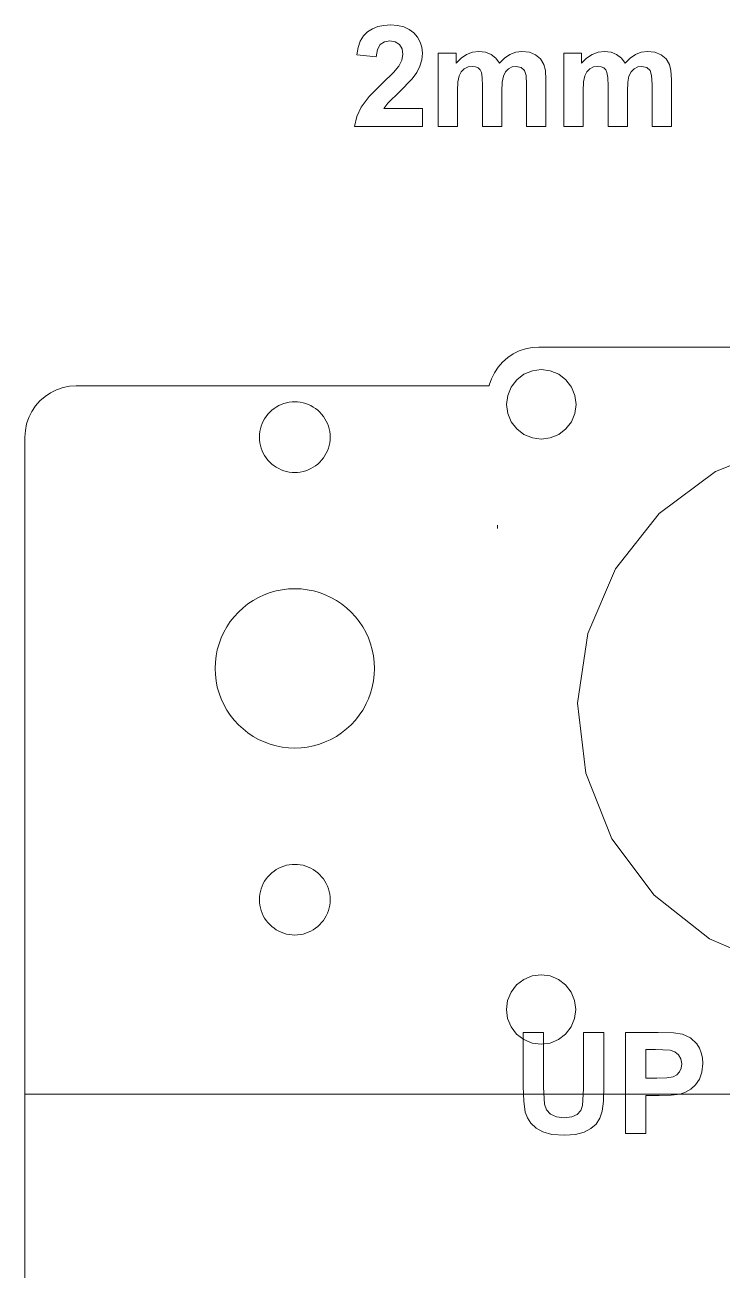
# Model space of a CAD drawing. Header units: millimetres. Extents: x 5 to 3562, y -58 to 420.
# Drawn here: x 1480.4 to 1534.7, y 297.1 to 394 of the extents above; entities that cross this region are included whole.
import ezdxf

# ---------------------------------------------------------------- set-up
doc = ezdxf.new("R2010")
doc.units = ezdxf.units.MM
for name, color, linetype, lineweight, true_color in [('2mm mild steel#1', 7, 'BYLAYER', 5, 0xffffff), ('Layer0', 7, 'BYLAYER', 5, 0xffffff), ('UP 90deg', 7, 'BYLAYER', 5, 0xffffff)]:
    doc.layers.add(name, color=color, linetype=linetype, lineweight=lineweight, true_color=true_color)

msp = doc.modelspace()

# ---------------------------------------------------------------- linework, layer by layer
at = {"layer": '2mm mild steel#1'}
for p, q in [((1507.087, 393.463), (1507.464, 393.7)), ((1507.464, 393.7), (1507.884, 393.869)), ((1507.884, 393.869), (1508.349, 393.971)), ((1508.349, 393.971), (1508.858, 394.005)), ((1508.858, 394.005), (1509.409, 393.966)), ((1509.409, 393.966), (1509.898, 393.848)), ((1509.898, 393.848), (1510.324, 393.652)), ((1510.324, 393.652), (1510.688, 393.377)), ((1506.348, 392.255), (1506.523, 392.745)), ((1506.523, 392.745), (1506.769, 393.148)), ((1506.769, 393.148), (1507.087, 393.463)), ((1508.397, 392.684), (1508.069, 392.47)), ((1508.82, 392.755), (1508.397, 392.684)), ((1509.246, 392.687), (1508.82, 392.755)), ((1509.569, 392.484), (1509.246, 392.687)), ((1510.688, 393.377), (1510.979, 393.044)), ((1510.979, 393.044), (1511.187, 392.673)), ((1511.187, 392.673), (1511.311, 392.263)), ((1506.245, 391.676), (1506.348, 392.255)), ((1507.747, 391.526), (1506.245, 391.676)), ((1507.849, 392.092), (1507.747, 391.526)), ((1508.069, 392.47), (1507.849, 392.092)), ((1509.772, 392.154), (1509.569, 392.484)), ((1509.762, 391.25), (1509.84, 391.708)), ((1509.84, 391.708), (1509.772, 392.154)), ((1511.353, 391.816), (1511.305, 391.297)), ((1511.311, 392.263), (1511.353, 391.816)), ((1512.582, 391.805), (1513.971, 391.805)), ((1512.582, 386.107), (1512.582, 391.805)), ((1513.971, 391.805), (1513.971, 391.027)), ((1514.362, 391.424), (1514.788, 391.707)), ((1514.788, 391.707), (1515.25, 391.877)), ((1515.25, 391.877), (1515.747, 391.934)), ((1515.747, 391.934), (1516.258, 391.877)), ((1516.258, 391.877), (1516.697, 391.708)), ((1516.697, 391.708), (1517.063, 391.425)), ((1517.747, 391.425), (1518.167, 391.708)), ((1518.167, 391.708), (1518.617, 391.877)), ((1518.617, 391.877), (1519.095, 391.934)), ((1519.095, 391.934), (1519.675, 391.87)), ((1519.675, 391.87), (1520.158, 391.679)), ((1520.158, 391.679), (1520.537, 391.364)), ((1522.352, 391.805), (1523.742, 391.805)), ((1522.352, 386.107), (1522.352, 391.805)), ((1523.742, 391.805), (1523.742, 391.027)), ((1524.133, 391.424), (1524.559, 391.707)), ((1524.559, 391.707), (1525.021, 391.877)), ((1525.021, 391.877), (1525.518, 391.934)), ((1525.518, 391.934), (1526.029, 391.877)), ((1526.029, 391.877), (1526.468, 391.708)), ((1526.468, 391.708), (1526.834, 391.425)), ((1527.518, 391.425), (1527.938, 391.708)), ((1527.938, 391.708), (1528.387, 391.877)), ((1528.387, 391.877), (1528.866, 391.934)), ((1528.866, 391.934), (1529.445, 391.87)), ((1529.445, 391.87), (1529.928, 391.679)), ((1529.928, 391.679), (1530.308, 391.364)), ((1509.101, 390.295), (1509.529, 390.786)), ((1509.529, 390.786), (1509.762, 391.25)), ((1511.162, 390.804), (1510.916, 390.313)), ((1511.305, 391.297), (1511.162, 390.804)), ((1513.971, 391.027), (1514.362, 391.424)), ((1514.61, 390.592), (1514.37, 390.363)), ((1514.906, 390.733), (1514.61, 390.592)), ((1515.238, 390.78), (1514.906, 390.733)), ((1515.497, 390.751), (1515.238, 390.78)), ((1515.696, 390.662), (1515.497, 390.751)), ((1515.843, 390.513), (1515.696, 390.662)), ((1517.063, 391.425), (1517.357, 391.027)), ((1517.357, 391.027), (1517.747, 391.425)), ((1518.06, 390.587), (1517.82, 390.349)), ((1518.348, 390.732), (1518.06, 390.587)), ((1518.655, 390.78), (1518.348, 390.732)), ((1519.034, 390.7), (1518.655, 390.78)), ((1519.299, 390.458), (1519.034, 390.7)), ((1520.537, 391.364), (1520.807, 390.93)), ((1520.807, 390.93), (1520.924, 390.453)), ((1523.742, 391.027), (1524.133, 391.424)), ((1524.38, 390.592), (1524.141, 390.363)), ((1524.677, 390.733), (1524.38, 390.592)), ((1525.008, 390.78), (1524.677, 390.733)), ((1525.268, 390.751), (1525.008, 390.78)), ((1525.467, 390.662), (1525.268, 390.751)), ((1525.614, 390.513), (1525.467, 390.662)), ((1526.834, 391.425), (1527.128, 391.027)), ((1527.128, 391.027), (1527.518, 391.425)), ((1527.83, 390.587), (1527.59, 390.349)), ((1528.119, 390.732), (1527.83, 390.587)), ((1528.426, 390.78), (1528.119, 390.732)), ((1528.804, 390.7), (1528.426, 390.78)), ((1529.07, 390.458), (1528.804, 390.7)), ((1530.308, 391.364), (1530.578, 390.93)), ((1530.578, 390.93), (1530.694, 390.453)), ((1508.278, 389.498), (1509.101, 390.295)), ((1510.559, 389.798), (1509.572, 388.795)), ((1510.916, 390.313), (1510.559, 389.798)), ((1514.21, 390.051), (1514.12, 389.58)), ((1514.37, 390.363), (1514.21, 390.051)), ((1515.946, 390.303), (1515.843, 390.513)), ((1516.006, 389.914), (1515.946, 390.303)), ((1516.026, 389.23), (1516.006, 389.914)), ((1517.657, 390.021), (1517.565, 389.54)), ((1517.82, 390.349), (1517.657, 390.021)), ((1519.416, 390.061), (1519.299, 390.458)), ((1519.455, 389.364), (1519.416, 390.061)), ((1520.924, 390.453), (1520.963, 389.75)), ((1520.963, 389.75), (1520.963, 386.107)), ((1523.981, 390.051), (1523.89, 389.58)), ((1524.141, 390.363), (1523.981, 390.051)), ((1525.716, 390.303), (1525.614, 390.513)), ((1525.777, 389.914), (1525.716, 390.303)), ((1525.797, 389.23), (1525.777, 389.914)), ((1527.428, 390.021), (1527.335, 389.54)), ((1527.59, 390.349), (1527.428, 390.021)), ((1529.187, 390.061), (1529.07, 390.458)), ((1529.225, 389.364), (1529.187, 390.061)), ((1530.694, 390.453), (1530.733, 389.75)), ((1530.733, 389.75), (1530.733, 386.107)), ((1507.221, 388.439), (1508.278, 389.498)), ((1509.572, 388.795), (1508.667, 387.926)), ((1514.12, 389.58), (1514.089, 388.875)), ((1514.089, 388.875), (1514.089, 386.107)), ((1516.026, 386.107), (1516.026, 389.23)), ((1517.565, 389.54), (1517.534, 388.843)), ((1517.534, 388.843), (1517.534, 386.107)), ((1519.455, 386.107), (1519.455, 389.364)), ((1523.89, 389.58), (1523.86, 388.875)), ((1523.86, 388.875), (1523.86, 386.107)), ((1525.797, 386.107), (1525.797, 389.23)), ((1527.335, 389.54), (1527.305, 388.843)), ((1527.305, 388.843), (1527.305, 386.107)), ((1529.225, 386.107), (1529.225, 389.364)), ((1506.583, 387.612), (1507.221, 388.439)), ((1508.667, 387.926), (1508.359, 387.507)), ((1506.068, 386.107), (1506.24, 386.88)), ((1506.24, 386.88), (1506.583, 387.612)), ((1508.359, 387.507), (1511.353, 387.507)), ((1511.353, 387.507), (1511.353, 386.107)), ((1511.353, 386.107), (1506.068, 386.107)), ((1514.089, 386.107), (1512.582, 386.107)), ((1517.534, 386.107), (1516.026, 386.107)), ((1520.963, 386.107), (1519.455, 386.107)), ((1523.86, 386.107), (1522.352, 386.107)), ((1527.305, 386.107), (1525.797, 386.107)), ((1530.733, 386.107), (1529.225, 386.107))]:
    msp.add_line(p, q, dxfattribs=at)
at = {"layer": 'Layer0'}
for p, q in [((1518.423, 368.397), (1517.988, 368.106)), ((1518.892, 368.628), (1518.423, 368.397)), ((1519.388, 368.797), (1518.892, 368.628)), ((1519.901, 368.899), (1519.388, 368.797)), ((1520.423, 368.933), (1519.901, 368.899)), ((1520.423, 368.933), (1568.423, 368.933)), ((1517.25, 367.368), (1516.959, 366.933)), ((1517.595, 367.761), (1517.25, 367.368)), ((1517.988, 368.106), (1517.595, 367.761)), ((1516.728, 366.464), (1516.559, 365.968)), ((1516.959, 366.933), (1516.728, 366.464)), ((1518.338, 365.912), (1518.697, 366.38)), ((1518.697, 366.38), (1519.256, 366.809)), ((1519.256, 366.809), (1519.907, 367.079)), ((1519.907, 367.079), (1520.606, 367.171)), ((1520.606, 367.171), (1521.305, 367.079)), ((1521.305, 367.079), (1521.956, 366.809)), ((1521.956, 366.809), (1522.515, 366.38)), ((1522.515, 366.38), (1522.874, 365.912)), ((1482.892, 365.608), (1482.423, 365.376)), ((1483.388, 365.776), (1482.892, 365.608)), ((1483.901, 365.878), (1483.388, 365.776)), ((1484.423, 365.912), (1483.901, 365.878)), ((1504.875, 365.912), (1484.423, 365.912)), ((1506.423, 365.912), (1504.875, 365.912)), ((1516.548, 365.912), (1506.423, 365.912)), ((1516.559, 365.968), (1516.548, 365.912)), ((1517.998, 365.169), (1518.268, 365.821)), ((1518.268, 365.821), (1518.338, 365.912)), ((1522.874, 365.912), (1522.944, 365.821)), ((1522.944, 365.821), (1523.214, 365.169)), ((1481.595, 364.74), (1481.25, 364.347)), ((1481.988, 365.085), (1481.595, 364.74)), ((1482.423, 365.376), (1481.988, 365.085)), ((1500.371, 364.459), (1500.175, 364.369)), ((1500.573, 364.534), (1500.371, 364.459)), ((1500.781, 364.593), (1500.573, 364.534)), ((1500.993, 364.635), (1500.781, 364.593)), ((1501.207, 364.66), (1500.993, 364.635)), ((1501.423, 364.669), (1501.207, 364.66)), ((1501.639, 364.66), (1501.423, 364.669)), ((1501.853, 364.635), (1501.639, 364.66)), ((1502.065, 364.593), (1501.853, 364.635)), ((1502.273, 364.534), (1502.065, 364.593)), ((1502.476, 364.459), (1502.273, 364.534)), ((1502.672, 364.369), (1502.476, 364.459)), ((1517.906, 364.471), (1517.998, 365.169)), ((1517.998, 363.772), (1517.906, 364.471)), ((1523.214, 365.169), (1523.306, 364.471)), ((1523.306, 364.471), (1523.214, 363.772)), ((1480.728, 363.443), (1480.559, 362.947)), ((1480.959, 363.912), (1480.728, 363.443)), ((1481.25, 364.347), (1480.959, 363.912)), ((1499.198, 363.535), (1499.078, 363.356)), ((1499.332, 363.705), (1499.198, 363.535)), ((1499.479, 363.863), (1499.332, 363.705)), ((1499.637, 364.01), (1499.479, 363.863)), ((1499.807, 364.143), (1499.637, 364.01)), ((1499.986, 364.263), (1499.807, 364.143)), ((1500.175, 364.369), (1499.986, 364.263)), ((1502.86, 364.263), (1502.672, 364.369)), ((1503.04, 364.143), (1502.86, 364.263)), ((1503.209, 364.01), (1503.04, 364.143)), ((1503.368, 363.863), (1503.209, 364.01)), ((1503.514, 363.705), (1503.368, 363.863)), ((1503.648, 363.535), (1503.514, 363.705)), ((1503.768, 363.356), (1503.648, 363.535)), ((1518.268, 363.121), (1517.998, 363.772)), ((1523.214, 363.772), (1522.944, 363.121)), ((1480.559, 362.947), (1480.457, 362.434)), ((1498.749, 362.561), (1498.707, 362.349)), ((1498.808, 362.768), (1498.749, 362.561)), ((1498.882, 362.971), (1498.808, 362.768)), ((1498.973, 363.167), (1498.882, 362.971)), ((1499.078, 363.356), (1498.973, 363.167)), ((1503.873, 363.167), (1503.768, 363.356)), ((1503.964, 362.971), (1503.873, 363.167)), ((1504.039, 362.768), (1503.964, 362.971)), ((1504.097, 362.561), (1504.039, 362.768)), ((1504.139, 362.349), (1504.097, 362.561)), ((1518.697, 362.561), (1518.268, 363.121)), ((1519.256, 362.132), (1518.697, 362.561)), ((1522.515, 362.561), (1521.956, 362.132)), ((1522.944, 363.121), (1522.515, 362.561)), ((1480.457, 362.434), (1480.423, 361.912)), ((1480.423, 310.791), (1480.423, 361.912)), ((1498.682, 362.134), (1498.673, 361.919)), ((1498.673, 361.919), (1498.682, 361.703)), ((1498.707, 362.349), (1498.682, 362.134)), ((1498.682, 361.703), (1498.707, 361.488)), ((1504.165, 362.134), (1504.139, 362.349)), ((1504.139, 361.488), (1504.165, 361.703)), ((1504.173, 361.919), (1504.165, 362.134)), ((1504.165, 361.703), (1504.173, 361.919)), ((1519.907, 361.863), (1519.256, 362.132)), ((1520.606, 361.771), (1519.907, 361.863)), ((1521.305, 361.863), (1520.606, 361.771)), ((1521.956, 362.132), (1521.305, 361.863)), ((1498.707, 361.488), (1498.749, 361.277)), ((1498.749, 361.277), (1498.808, 361.069)), ((1498.808, 361.069), (1498.882, 360.866)), ((1498.882, 360.866), (1498.973, 360.67)), ((1498.973, 360.67), (1499.078, 360.482)), ((1503.768, 360.482), (1503.873, 360.67)), ((1503.873, 360.67), (1503.964, 360.866)), ((1503.964, 360.866), (1504.039, 361.069)), ((1504.039, 361.069), (1504.097, 361.277)), ((1504.097, 361.277), (1504.139, 361.488)), ((1534.168, 359.245), (1539.261, 361.274)), ((1499.078, 360.482), (1499.198, 360.302)), ((1499.198, 360.302), (1499.332, 360.133)), ((1499.332, 360.133), (1499.479, 359.974)), ((1499.479, 359.974), (1499.637, 359.828)), ((1499.637, 359.828), (1499.807, 359.694)), ((1499.807, 359.694), (1499.986, 359.574)), ((1499.986, 359.574), (1500.175, 359.468)), ((1502.672, 359.468), (1502.86, 359.574)), ((1502.86, 359.574), (1503.04, 359.694)), ((1503.04, 359.694), (1503.209, 359.828)), ((1503.209, 359.828), (1503.368, 359.974)), ((1503.368, 359.974), (1503.514, 360.133)), ((1503.514, 360.133), (1503.648, 360.302)), ((1503.648, 360.302), (1503.768, 360.482)), ((1500.175, 359.468), (1500.371, 359.378)), ((1500.371, 359.378), (1500.573, 359.303)), ((1500.573, 359.303), (1500.781, 359.245)), ((1500.781, 359.245), (1500.993, 359.203)), ((1500.993, 359.203), (1501.207, 359.177)), ((1501.207, 359.177), (1501.423, 359.169)), ((1501.423, 359.169), (1501.639, 359.177)), ((1501.639, 359.177), (1501.853, 359.203)), ((1501.853, 359.203), (1502.065, 359.245)), ((1502.065, 359.245), (1502.273, 359.303)), ((1502.273, 359.303), (1502.476, 359.378)), ((1502.476, 359.378), (1502.672, 359.468)), ((1529.775, 355.966), (1534.168, 359.245)), ((1526.379, 351.662), (1529.775, 355.966)), ((1517.198, 354.804), (1517.198, 355.076)), ((1524.214, 346.626), (1526.379, 351.662)), ((1499.976, 349.947), (1499.507, 349.815)), ((1500.453, 350.042), (1499.976, 349.947)), ((1500.937, 350.1), (1500.453, 350.042)), ((1501.423, 350.119), (1500.937, 350.1)), ((1501.91, 350.1), (1501.423, 350.119)), ((1502.393, 350.042), (1501.91, 350.1)), ((1502.871, 349.947), (1502.393, 350.042)), ((1503.339, 349.815), (1502.871, 349.947)), ((1497.779, 348.935), (1497.397, 348.633)), ((1498.184, 349.205), (1497.779, 348.935)), ((1498.608, 349.443), (1498.184, 349.205)), ((1499.051, 349.647), (1498.608, 349.443)), ((1499.507, 349.815), (1499.051, 349.647)), ((1503.796, 349.647), (1503.339, 349.815)), ((1504.238, 349.443), (1503.796, 349.647)), ((1504.663, 349.205), (1504.238, 349.443)), ((1505.067, 348.935), (1504.663, 349.205)), ((1505.45, 348.633), (1505.067, 348.935)), ((1496.709, 347.945), (1496.407, 347.563)), ((1497.039, 348.303), (1496.709, 347.945)), ((1497.397, 348.633), (1497.039, 348.303)), ((1505.807, 348.303), (1505.45, 348.633)), ((1506.138, 347.945), (1505.807, 348.303)), ((1506.439, 347.563), (1506.138, 347.945)), ((1496.137, 347.158), (1495.899, 346.733)), ((1496.407, 347.563), (1496.137, 347.158)), ((1506.71, 347.158), (1506.439, 347.563)), ((1506.947, 346.733), (1506.71, 347.158)), ((1495.695, 346.291), (1495.527, 345.835)), ((1495.899, 346.733), (1495.695, 346.291)), ((1507.151, 346.291), (1506.947, 346.733)), ((1507.32, 345.835), (1507.151, 346.291)), ((1523.425, 341.201), (1524.214, 346.626)), ((1495.394, 345.366), (1495.299, 344.889)), ((1495.527, 345.835), (1495.394, 345.366)), ((1507.452, 345.366), (1507.32, 345.835)), ((1507.547, 344.889), (1507.452, 345.366)), ((1495.242, 344.405), (1495.223, 343.919)), ((1495.299, 344.889), (1495.242, 344.405)), ((1507.604, 344.405), (1507.547, 344.889)), ((1507.623, 343.919), (1507.604, 344.405)), ((1495.223, 343.919), (1495.242, 343.432)), ((1495.242, 343.432), (1495.299, 342.949)), ((1507.547, 342.949), (1507.604, 343.432)), ((1507.604, 343.432), (1507.623, 343.919)), ((1495.299, 342.949), (1495.394, 342.471)), ((1495.394, 342.471), (1495.527, 342.003)), ((1507.32, 342.003), (1507.452, 342.471)), ((1507.452, 342.471), (1507.547, 342.949)), ((1495.527, 342.003), (1495.695, 341.546)), ((1495.695, 341.546), (1495.899, 341.104)), ((1506.947, 341.104), (1506.989, 341.194)), ((1506.989, 341.194), (1507.151, 341.546)), ((1507.151, 341.546), (1507.32, 342.003)), ((1524.068, 335.756), (1523.425, 341.201)), ((1495.899, 341.104), (1496.137, 340.679)), ((1496.137, 340.679), (1496.407, 340.274)), ((1496.407, 340.274), (1496.709, 339.892)), ((1506.138, 339.892), (1506.439, 340.274)), ((1506.439, 340.274), (1506.71, 340.679)), ((1506.71, 340.679), (1506.947, 341.104)), ((1496.709, 339.892), (1497.039, 339.535)), ((1497.039, 339.535), (1497.397, 339.204)), ((1505.45, 339.204), (1505.807, 339.535)), ((1505.807, 339.535), (1506.138, 339.892)), ((1497.397, 339.204), (1497.779, 338.903)), ((1497.779, 338.903), (1498.184, 338.632)), ((1498.184, 338.632), (1498.608, 338.394)), ((1498.608, 338.394), (1499.051, 338.191)), ((1503.796, 338.191), (1504.175, 338.366)), ((1504.175, 338.366), (1504.238, 338.394)), ((1504.238, 338.394), (1504.663, 338.632)), ((1504.663, 338.632), (1505.067, 338.903)), ((1505.067, 338.903), (1505.45, 339.204)), ((1499.051, 338.191), (1499.507, 338.022)), ((1499.507, 338.022), (1499.976, 337.89)), ((1499.976, 337.89), (1500.453, 337.795)), ((1500.453, 337.795), (1500.937, 337.738)), ((1500.937, 337.738), (1501.423, 337.719)), ((1501.423, 337.719), (1501.91, 337.738)), ((1501.91, 337.738), (1502.393, 337.795)), ((1502.393, 337.795), (1502.871, 337.89)), ((1502.871, 337.89), (1503.339, 338.022)), ((1503.339, 338.022), (1503.796, 338.191)), ((1526.097, 330.664), (1524.068, 335.756)), ((1529.376, 326.27), (1526.097, 330.664)), ((1500.781, 328.593), (1500.573, 328.534)), ((1500.993, 328.635), (1500.781, 328.593)), ((1501.207, 328.66), (1500.993, 328.635)), ((1501.423, 328.669), (1501.207, 328.66)), ((1501.639, 328.66), (1501.423, 328.669)), ((1501.853, 328.635), (1501.639, 328.66)), ((1502.065, 328.593), (1501.853, 328.635)), ((1502.273, 328.534), (1502.065, 328.593)), ((1499.332, 327.705), (1499.198, 327.535)), ((1499.479, 327.863), (1499.332, 327.705)), ((1499.637, 328.01), (1499.479, 327.863)), ((1499.807, 328.143), (1499.637, 328.01)), ((1499.986, 328.263), (1499.807, 328.143)), ((1500.175, 328.369), (1499.986, 328.263)), ((1500.371, 328.459), (1500.175, 328.369)), ((1500.573, 328.534), (1500.371, 328.459)), ((1502.476, 328.459), (1502.273, 328.534)), ((1502.672, 328.369), (1502.476, 328.459)), ((1502.86, 328.263), (1502.672, 328.369)), ((1503.04, 328.143), (1502.86, 328.263)), ((1503.209, 328.01), (1503.04, 328.143)), ((1503.368, 327.863), (1503.209, 328.01)), ((1503.514, 327.705), (1503.368, 327.863)), ((1503.648, 327.535), (1503.514, 327.705)), ((1498.808, 326.768), (1498.749, 326.561)), ((1498.882, 326.971), (1498.808, 326.768)), ((1498.973, 327.167), (1498.882, 326.971)), ((1499.078, 327.356), (1498.973, 327.167)), ((1499.198, 327.535), (1499.078, 327.356)), ((1503.768, 327.356), (1503.648, 327.535)), ((1503.873, 327.167), (1503.768, 327.356)), ((1503.964, 326.971), (1503.873, 327.167)), ((1504.039, 326.768), (1503.964, 326.971)), ((1504.097, 326.561), (1504.039, 326.768)), ((1498.682, 326.134), (1498.673, 325.919)), ((1498.673, 325.919), (1498.682, 325.703)), ((1498.707, 326.349), (1498.682, 326.134)), ((1498.682, 325.703), (1498.707, 325.488)), ((1498.749, 326.561), (1498.707, 326.349)), ((1504.139, 326.349), (1504.097, 326.561)), ((1504.165, 326.134), (1504.139, 326.349)), ((1504.139, 325.488), (1504.165, 325.703)), ((1504.173, 325.919), (1504.165, 326.134)), ((1504.165, 325.703), (1504.173, 325.919)), ((1533.68, 322.875), (1529.376, 326.27)), ((1498.707, 325.488), (1498.749, 325.277)), ((1498.749, 325.277), (1498.808, 325.069)), ((1498.808, 325.069), (1498.882, 324.866)), ((1498.882, 324.866), (1498.973, 324.67)), ((1503.873, 324.67), (1503.964, 324.866)), ((1503.964, 324.866), (1504.039, 325.069)), ((1504.039, 325.069), (1504.097, 325.277)), ((1504.097, 325.277), (1504.139, 325.488)), ((1498.973, 324.67), (1499.078, 324.482)), ((1499.078, 324.482), (1499.198, 324.302)), ((1499.198, 324.302), (1499.332, 324.133)), ((1499.332, 324.133), (1499.479, 323.974)), ((1499.479, 323.974), (1499.637, 323.828)), ((1499.637, 323.828), (1499.807, 323.694)), ((1503.04, 323.694), (1503.209, 323.828)), ((1503.209, 323.828), (1503.368, 323.974)), ((1503.368, 323.974), (1503.514, 324.133)), ((1503.514, 324.133), (1503.648, 324.302)), ((1503.648, 324.302), (1503.768, 324.482)), ((1503.768, 324.482), (1503.873, 324.67)), ((1499.807, 323.694), (1499.986, 323.574)), ((1499.986, 323.574), (1500.175, 323.468)), ((1500.175, 323.468), (1500.371, 323.378)), ((1500.371, 323.378), (1500.573, 323.303)), ((1500.573, 323.303), (1500.781, 323.245)), ((1500.781, 323.245), (1500.993, 323.203)), ((1500.993, 323.203), (1501.207, 323.177)), ((1501.207, 323.177), (1501.423, 323.169)), ((1501.423, 323.169), (1501.639, 323.177)), ((1501.639, 323.177), (1501.853, 323.203)), ((1501.853, 323.203), (1502.065, 323.245)), ((1502.065, 323.245), (1502.273, 323.303)), ((1502.273, 323.303), (1502.476, 323.378)), ((1502.476, 323.378), (1502.672, 323.468)), ((1502.672, 323.468), (1502.86, 323.574)), ((1502.86, 323.574), (1503.04, 323.694)), ((1538.716, 320.709), (1533.68, 322.875)), ((1519.241, 319.709), (1519.892, 319.979)), ((1519.892, 319.979), (1520.591, 320.071)), ((1520.591, 320.071), (1521.29, 319.979)), ((1521.29, 319.979), (1521.941, 319.709)), ((1518.253, 318.721), (1518.682, 319.28)), ((1518.682, 319.28), (1519.241, 319.709)), ((1521.941, 319.709), (1522.5, 319.28)), ((1522.5, 319.28), (1522.93, 318.721)), ((1517.891, 317.371), (1517.983, 318.069)), ((1517.983, 318.069), (1518.253, 318.721)), ((1522.93, 318.721), (1523.199, 318.069)), ((1523.199, 318.069), (1523.291, 317.371)), ((1517.983, 316.672), (1517.891, 317.371)), ((1523.291, 317.371), (1523.199, 316.672)), ((1518.253, 316.021), (1517.983, 316.672)), ((1518.682, 315.461), (1518.253, 316.021)), ((1522.93, 316.021), (1522.5, 315.461)), ((1523.199, 316.672), (1522.93, 316.021)), ((1519.241, 315.032), (1518.682, 315.461)), ((1519.892, 314.763), (1519.241, 315.032)), ((1521.941, 315.032), (1521.29, 314.763)), ((1522.5, 315.461), (1521.941, 315.032)), ((1520.591, 314.671), (1519.892, 314.763)), ((1521.29, 314.763), (1520.591, 314.671)), ((1480.423, 149.933), (1480.423, 310.791))]:
    msp.add_line(p, q, dxfattribs=at)
at = {"layer": 'Layer0', "color": 2, "true_color": 0xffff00}
msp.add_line((1480.423, 310.791), (1605.448, 310.791), dxfattribs=at)
at = {"layer": 'UP 90deg'}
for p, q in [((1519.198, 315.577), (1520.786, 315.577)), ((1519.198, 311.382), (1519.198, 315.577)), ((1520.786, 315.577), (1520.786, 311.317)), ((1523.882, 311.226), (1523.882, 315.577)), ((1523.882, 315.577), (1525.47, 315.577)), ((1525.47, 315.577), (1525.47, 311.446)), ((1527.144, 307.712), (1527.144, 315.577)), ((1527.144, 315.577), (1529.693, 315.577)), ((1529.693, 315.577), (1530.889, 315.548)), ((1530.889, 315.548), (1531.582, 315.459)), ((1531.582, 315.459), (1532.203, 315.178)), ((1532.203, 315.178), (1532.714, 314.689)), ((1528.733, 314.247), (1528.733, 312.015)), ((1529.5, 314.247), (1528.733, 314.247)), ((1530.643, 314.193), (1529.5, 314.247)), ((1530.995, 314.071), (1530.643, 314.193)), ((1531.281, 313.844), (1530.995, 314.071)), ((1532.714, 314.689), (1532.913, 314.371)), ((1532.913, 314.371), (1533.056, 314.01)), ((1531.47, 313.528), (1531.281, 313.844)), ((1531.533, 313.136), (1531.47, 313.528)), ((1531.488, 312.809), (1531.533, 313.136)), ((1533.056, 314.01), (1533.141, 313.605)), ((1533.17, 313.158), (1533.104, 312.491)), ((1533.141, 313.605), (1533.17, 313.158)), ((1530.385, 312.046), (1530.857, 312.138)), ((1530.857, 312.138), (1531.14, 312.296)), ((1531.14, 312.296), (1531.354, 312.524)), ((1531.354, 312.524), (1531.488, 312.809)), ((1533.104, 312.491), (1532.907, 311.94)), ((1519.237, 310.223), (1519.198, 311.382)), ((1520.786, 311.317), (1520.845, 310.003)), ((1523.812, 309.89), (1523.882, 311.226)), ((1525.47, 311.446), (1525.438, 310.237)), ((1528.733, 312.015), (1529.602, 312.015)), ((1529.602, 312.015), (1530.385, 312.046)), ((1532.239, 311.164), (1531.83, 310.93)), ((1532.608, 311.499), (1532.239, 311.164)), ((1532.907, 311.94), (1532.608, 311.499)), ((1519.354, 309.386), (1519.237, 310.223)), ((1525.438, 310.237), (1525.342, 309.445)), ((1529.768, 310.679), (1528.733, 310.679)), ((1528.733, 310.679), (1528.733, 307.712)), ((1530.719, 310.707), (1529.768, 310.679)), ((1531.415, 310.791), (1530.719, 310.707)), ((1531.83, 310.93), (1531.415, 310.791)), ((1519.519, 308.94), (1519.354, 309.386)), ((1520.845, 310.003), (1521.018, 309.567)), ((1521.018, 309.567), (1521.331, 309.227)), ((1521.331, 309.227), (1521.785, 309.008)), ((1522.973, 309.004), (1523.399, 309.211)), ((1523.399, 309.211), (1523.674, 309.519)), ((1523.674, 309.519), (1523.812, 309.89)), ((1525.342, 309.445), (1525.158, 308.905)), ((1519.799, 308.514), (1519.519, 308.94)), ((1520.198, 308.137), (1519.799, 308.514)), ((1521.785, 309.008), (1522.38, 308.935)), ((1522.38, 308.935), (1522.973, 309.004)), ((1524.867, 308.457), (1524.462, 308.096)), ((1525.158, 308.905), (1524.867, 308.457)), ((1520.719, 307.838), (1520.198, 308.137)), ((1521.437, 307.642), (1520.719, 307.838)), ((1522.428, 307.577), (1521.437, 307.642)), ((1523.273, 307.637), (1522.428, 307.577)), ((1523.941, 307.816), (1523.273, 307.637)), ((1524.462, 308.096), (1523.941, 307.816)), ((1528.733, 307.712), (1527.144, 307.712))]:
    msp.add_line(p, q, dxfattribs=at)

doc.saveas('drawing.dxf')
